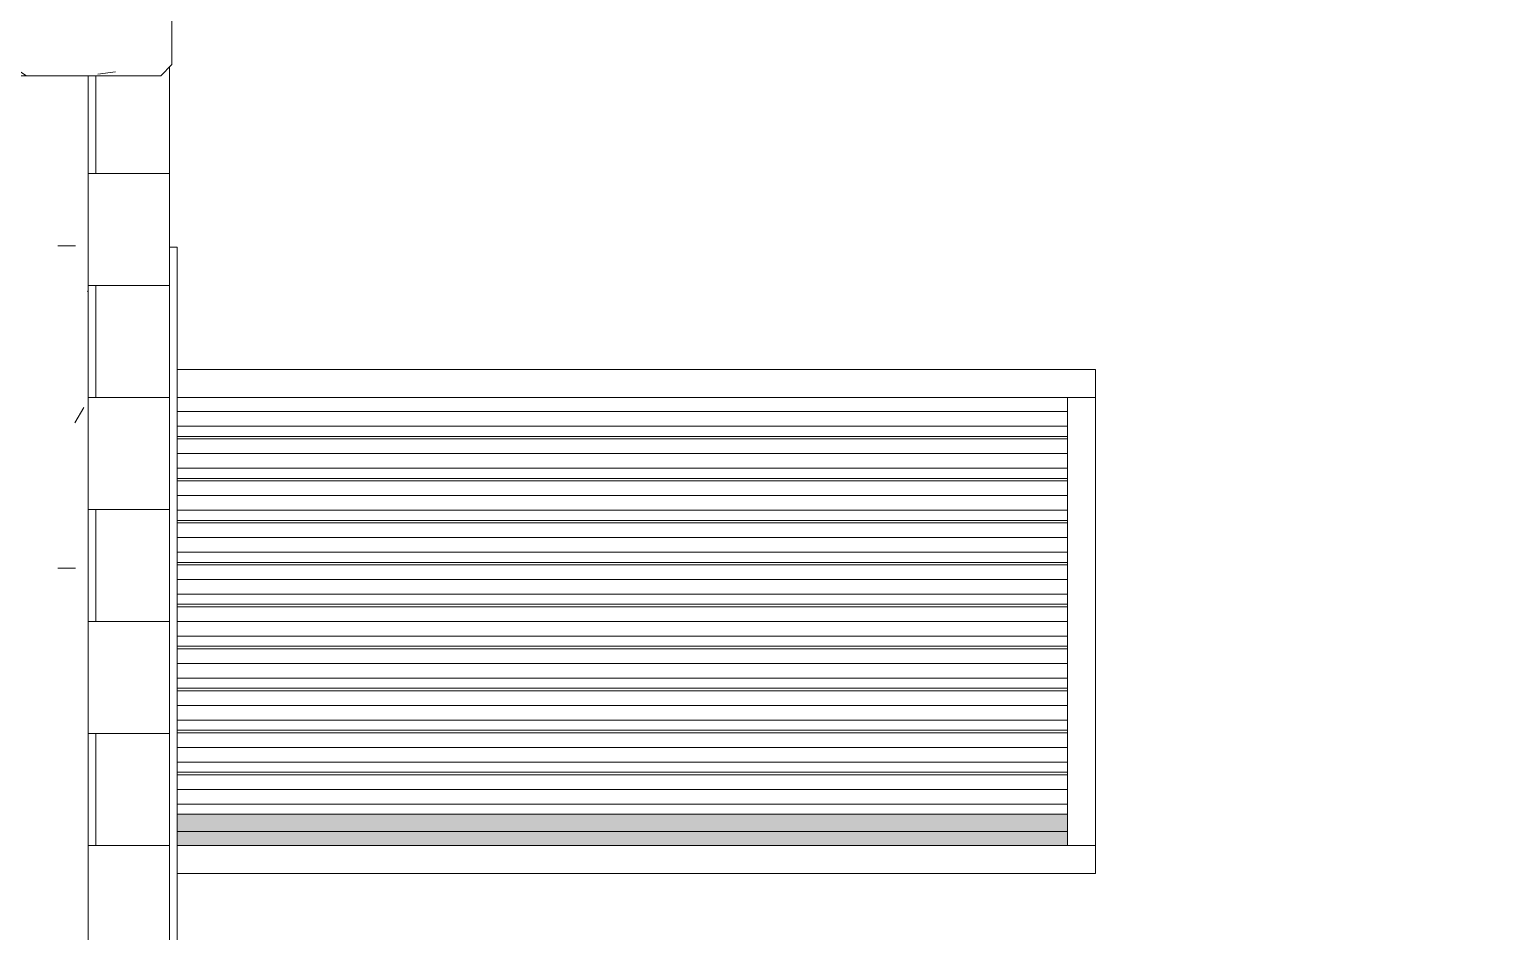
# Model space of a CAD drawing. Header units: inches. Extents: x 9661 to 15313, y -314 to 660.
# Drawn here: x 14296.4 to 14401.8, y -102.1 to -37.7 of the extents above; entities that cross this region are included whole.
import ezdxf

# ---------------------------------------------------------------- set-up
doc = ezdxf.new("R2010")
doc.units = ezdxf.units.IN
doc.header["$MEASUREMENT"] = 0
for name, color, linetype, lineweight in [('0-3', 55, 'Continuous', 9), ('0-4', 7, 'Continuous', 9), ('0-5', 130, 'Continuous', 5), ('A-DOOR-3', 7, 'Continuous', 9), ('A-GLAZ-CURT-1', 55, 'Continuous', 9), ('A-GLAZ-CWMG-1', 55, 'Continuous', 9), ('A-WALL-PATT-1', 55, 'Continuous', 9), ('I-WALL-1', 55, 'Continuous', 9), ('S-BEAM-1', 45, 'Continuous', 9), ('S-BEAM-2', 7, 'Continuous', 9), ('S-COLS-1', 55, 'Continuous', 9), ('S-FNDN-2', 55, 'Continuous', 9)]:
    doc.layers.add(name, color=color, linetype=linetype, lineweight=lineweight)

# ---------------------------------------------------------------- blocks, each defined once
blk = doc.blocks.new('OVERHEAD GARAGE DOOR - 7_X8_-2198361-BUILDING SECTION - NORTH_SOUTH AT ELEVATOR AND COURTYARD - LOOKING EAST')
at = {"layer": 'A-DOOR-3'}
for q in [(-2813.51, -53.25), (-2812.95, -152)]:
    blk.add_line((-2812.95, -53.25), q, dxfattribs=at)
blk = doc.blocks.new('Empty Panel - Empty Panel-2233457-BUILDING SECTION - NORTH_SOUTH AT ELEVATOR AND COURTYARD - LOOKING EAST')
at = {"layer": 'A-GLAZ-CURT-1'}
blk.add_line((-2749.32, -95), (-2812.95, -95), dxfattribs=at)
blk = doc.blocks.new('Rectangular Mullion - louver-2233453-BUILDING SECTION - NORTH_SOUTH AT ELEVATOR AND COURTYARD - LOOKING EAST')
at = {"layer": 'A-GLAZ-CWMG-1'}
for p, q in [((-2812.95, -90.95), (-2749.32, -90.95)), ((-2812.95, -93.05), (-2749.32, -93.05)), ((-2749.32, -93.77), (-2812.95, -93.77))]:
    blk.add_line(p, q, dxfattribs=at)
blk = doc.blocks.new('Rectangular Mullion - Louver Frame-2233454-BUILDING SECTION - NORTH_SOUTH AT ELEVATOR AND COURTYARD - LOOKING EAST')
at = {"layer": 'A-GLAZ-CWMG-1'}
blk.add_line((-2747.32, -96), (-2812.95, -96), dxfattribs=at)
blk = doc.blocks.new('Rectangular Mullion - Louver Frame-2233455-BUILDING SECTION - NORTH_SOUTH AT ELEVATOR AND COURTYARD - LOOKING EAST')
at = {"layer": 'A-GLAZ-CWMG-1'}
blk.add_line((-2812.95, -64), (-2747.32, -64), dxfattribs=at)
blk = doc.blocks.new('Rectangular Mullion - Louver Frame-2233315-BUILDING SECTION - NORTH_SOUTH AT ELEVATOR AND COURTYARD - LOOKING EAST')
at = {"layer": 'A-GLAZ-CWMG-1'}
blk.add_line((-2749.32, -92), (-2749.32, -95), dxfattribs=at)
blk = doc.blocks.new('Rectangular Mullion - Louver Frame-2233318-BUILDING SECTION - NORTH_SOUTH AT ELEVATOR AND COURTYARD - LOOKING EAST')
at = {"layer": 'A-GLAZ-CWMG-1'}
for p in [(-2749.32, -95), (-2747.32, -96)]:
    blk.add_line(p, (-2749.32, -96), dxfattribs=at)
blk = doc.blocks.new('Empty Panel - Empty Panel-2233458-BUILDING SECTION - NORTH_SOUTH AT ELEVATOR AND COURTYARD - LOOKING EAST')
at = {"layer": 'A-GLAZ-CURT-1'}
blk.add_line((-2749.32, -65), (-2812.95, -65), dxfattribs=at)
blk = doc.blocks.new('Rectangular Mullion - Louver Frame-2233320-BUILDING SECTION - NORTH_SOUTH AT ELEVATOR AND COURTYARD - LOOKING EAST')
at = {"layer": 'A-GLAZ-CWMG-1'}
blk.add_line((-2749.32, -83), (-2749.32, -86), dxfattribs=at)
blk = doc.blocks.new('Rectangular Mullion - Louver Frame-2233323-BUILDING SECTION - NORTH_SOUTH AT ELEVATOR AND COURTYARD - LOOKING EAST')
at = {"layer": 'A-GLAZ-CWMG-1'}
for q in [(-2747.32, -64), (-2749.32, -65)]:
    blk.add_line((-2749.32, -64), q, dxfattribs=at)
blk = doc.blocks.new('Rectangular Mullion - louver-V113-BUILDING SECTION - NORTH_SOUTH AT ELEVATOR AND COURTYARD - LOOKING EAST')
at = {"layer": 'A-GLAZ-CWMG-1'}
for p, q in [((-2812.95, -66.05), (-2749.32, -66.05)), ((-2749.32, -66.77), (-2812.95, -66.77))]:
    blk.add_line(p, q, dxfattribs=at)
blk = doc.blocks.new('CTR - 1st Phase - Common Walls_rvt-2-BUILDING SECTION - NORTH_SOUTH AT ELEVATOR AND COURTYARD - LOOKING EAST')
at = {"layer": 'I-WALL-1'}
for p, q in [((-2812.95, -62), (-2747.32, -62)), ((-2747.32, -62), (-2747.32, -98)), ((-2747.32, -98), (-2812.95, -98))]:
    blk.add_line(p, q, dxfattribs=at)
at = {"layer": '0-4'}
for name, p in [('OVERHEAD GARAGE DOOR - 7_X8_-2198361-BUILDING SECTION - NORTH_SOUTH AT ELEVATOR AND COURTYARD - LOOKING EAST', (0, 0)), ('Rectangular Mullion - Louver Frame-2233455-BUILDING SECTION - NORTH_SOUTH AT ELEVATOR AND COURTYARD - LOOKING EAST', (0, 0)), ('Rectangular Mullion - Louver Frame-2233323-BUILDING SECTION - NORTH_SOUTH AT ELEVATOR AND COURTYARD - LOOKING EAST', (0, 0)), ('Empty Panel - Empty Panel-2233458-BUILDING SECTION - NORTH_SOUTH AT ELEVATOR AND COURTYARD - LOOKING EAST', (0, 0)), ('Rectangular Mullion - Louver Frame-2233320-BUILDING SECTION - NORTH_SOUTH AT ELEVATOR AND COURTYARD - LOOKING EAST', (0, 18)), ('Rectangular Mullion - louver-V113-BUILDING SECTION - NORTH_SOUTH AT ELEVATOR AND COURTYARD - LOOKING EAST', (0, 0)), ('Rectangular Mullion - louver-2233453-BUILDING SECTION - NORTH_SOUTH AT ELEVATOR AND COURTYARD - LOOKING EAST', (0, 24)), ('Empty Panel - Empty Panel-2233457-BUILDING SECTION - NORTH_SOUTH AT ELEVATOR AND COURTYARD - LOOKING EAST', (0, 27)), ('Rectangular Mullion - Louver Frame-2233320-BUILDING SECTION - NORTH_SOUTH AT ELEVATOR AND COURTYARD - LOOKING EAST', (0, 15)), ('Rectangular Mullion - louver-2233453-BUILDING SECTION - NORTH_SOUTH AT ELEVATOR AND COURTYARD - LOOKING EAST', (0, 21)), ('Empty Panel - Empty Panel-2233457-BUILDING SECTION - NORTH_SOUTH AT ELEVATOR AND COURTYARD - LOOKING EAST', (0, 24)), ('Rectangular Mullion - Louver Frame-2233320-BUILDING SECTION - NORTH_SOUTH AT ELEVATOR AND COURTYARD - LOOKING EAST', (0, 12)), ('Rectangular Mullion - louver-2233453-BUILDING SECTION - NORTH_SOUTH AT ELEVATOR AND COURTYARD - LOOKING EAST', (0, 18)), ('Empty Panel - Empty Panel-2233457-BUILDING SECTION - NORTH_SOUTH AT ELEVATOR AND COURTYARD - LOOKING EAST', (0, 21)), ('Rectangular Mullion - Louver Frame-2233320-BUILDING SECTION - NORTH_SOUTH AT ELEVATOR AND COURTYARD - LOOKING EAST', (0, 9)), ('Rectangular Mullion - louver-2233453-BUILDING SECTION - NORTH_SOUTH AT ELEVATOR AND COURTYARD - LOOKING EAST', (0, 15)), ('Empty Panel - Empty Panel-2233457-BUILDING SECTION - NORTH_SOUTH AT ELEVATOR AND COURTYARD - LOOKING EAST', (0, 18)), ('Rectangular Mullion - Louver Frame-2233320-BUILDING SECTION - NORTH_SOUTH AT ELEVATOR AND COURTYARD - LOOKING EAST', (0, 6)), ('Rectangular Mullion - louver-2233453-BUILDING SECTION - NORTH_SOUTH AT ELEVATOR AND COURTYARD - LOOKING EAST', (0, 12)), ('Empty Panel - Empty Panel-2233457-BUILDING SECTION - NORTH_SOUTH AT ELEVATOR AND COURTYARD - LOOKING EAST', (0, 15)), ('Rectangular Mullion - Louver Frame-2233320-BUILDING SECTION - NORTH_SOUTH AT ELEVATOR AND COURTYARD - LOOKING EAST', (0, 3)), ('Rectangular Mullion - louver-2233453-BUILDING SECTION - NORTH_SOUTH AT ELEVATOR AND COURTYARD - LOOKING EAST', (0, 9)), ('Empty Panel - Empty Panel-2233457-BUILDING SECTION - NORTH_SOUTH AT ELEVATOR AND COURTYARD - LOOKING EAST', (0, 12)), ('Rectangular Mullion - Louver Frame-2233320-BUILDING SECTION - NORTH_SOUTH AT ELEVATOR AND COURTYARD - LOOKING EAST', (0, 0)), ('Rectangular Mullion - louver-2233453-BUILDING SECTION - NORTH_SOUTH AT ELEVATOR AND COURTYARD - LOOKING EAST', (0, 6)), ('Empty Panel - Empty Panel-2233457-BUILDING SECTION - NORTH_SOUTH AT ELEVATOR AND COURTYARD - LOOKING EAST', (0, 9)), ('Rectangular Mullion - Louver Frame-2233315-BUILDING SECTION - NORTH_SOUTH AT ELEVATOR AND COURTYARD - LOOKING EAST', (0, 6)), ('Rectangular Mullion - louver-2233453-BUILDING SECTION - NORTH_SOUTH AT ELEVATOR AND COURTYARD - LOOKING EAST', (0, 3)), ('Empty Panel - Empty Panel-2233457-BUILDING SECTION - NORTH_SOUTH AT ELEVATOR AND COURTYARD - LOOKING EAST', (0, 6)), ('Rectangular Mullion - Louver Frame-2233315-BUILDING SECTION - NORTH_SOUTH AT ELEVATOR AND COURTYARD - LOOKING EAST', (0, 3)), ('Rectangular Mullion - louver-2233453-BUILDING SECTION - NORTH_SOUTH AT ELEVATOR AND COURTYARD - LOOKING EAST', (0, 0)), ('Empty Panel - Empty Panel-2233457-BUILDING SECTION - NORTH_SOUTH AT ELEVATOR AND COURTYARD - LOOKING EAST', (0, 3)), ('Rectangular Mullion - Louver Frame-2233315-BUILDING SECTION - NORTH_SOUTH AT ELEVATOR AND COURTYARD - LOOKING EAST', (0, 0)), ('Empty Panel - Empty Panel-2233457-BUILDING SECTION - NORTH_SOUTH AT ELEVATOR AND COURTYARD - LOOKING EAST', (0, 0)), ('Rectangular Mullion - Louver Frame-2233318-BUILDING SECTION - NORTH_SOUTH AT ELEVATOR AND COURTYARD - LOOKING EAST', (0, 0)), ('Rectangular Mullion - Louver Frame-2233454-BUILDING SECTION - NORTH_SOUTH AT ELEVATOR AND COURTYARD - LOOKING EAST', (0, 0))]:
    blk.add_blockref(name, p, dxfattribs=at)
blk = doc.blocks.new('034100 - Precast Structural Concrete - Column - Corbels - 16_x16_-V124-BUILDING SECTION - NORTH_SOUTH AT ELEVATOR AND COURTYARD - LOOKING EAST')
at = {"layer": 'S-COLS-1'}
h = blk.add_hatch(dxfattribs=at)
h.set_pattern_fill('FP_41', color=256, style=0, pattern_type=2)
h.set_pattern_definition([(0, (-3012.324, 138.832), (30.72, 7.68), [1.267, -21.773, 1.267, -21.773, -122.88]), (0, (-3012.324, 138.832), (30.72, 7.68), [-46.08, 1.267, -44.813, 1.267, -21.773, -53.76]), (0, (-3012.324, 138.832), (30.72, 7.68), [-115.2, 1.267, -14.093, 1.267, -37.133]), (120, (-3000.804, 142.672), (-22.01108, 22.7643), [1.267, -21.773, 1.267, -21.773, -122.88]), (120, (-3000.804, 142.672), (-22.01108, 22.7643), [-46.08, 1.267, -44.813, 1.267, -21.773, -53.76]), (120, (-3000.804, 142.672), (-22.01108, 22.7643), [-115.2, 1.267, -14.093, 1.267, -37.133]), (240, (-2996.964, 158.032), (-8.70892, -30.4443), [1.267, -21.773, 1.267, -21.773, -122.88]), (240, (-2996.964, 158.032), (-8.70892, -30.4443), [-46.08, 1.267, -44.813, 1.267, -21.773, -53.76]), (240, (-2996.964, 158.032), (-8.70892, -30.4443), [-115.2, 1.267, -14.093, 1.267, -37.133])])
h.paths.add_polyline_path([(-2835.32, -155.14), (-2819.32, -155.14), (-2819.32, -41), (-2835.32, -41), (-2835.32, -151.75), (-2833.82, -151.75), (-2833.82, -152), (-2835.32, -152)], flags=0)
for p, q in [((-2835.32, -41), (-2835.32, -151.75)), ((-2819.32, -41), (-2819.32, -155.14)), ((-2835.32, -152), (-2835.32, -155.14))]:
    blk.add_line(p, q, dxfattribs=at)
blk = doc.blocks.new('034100 - Precast Structural Concrete - Inverted Tee - IT 28IT31 _11_F _ 11_B SHELF_-V130-BUILDING SECTION - NORTH_SOUTH AT ELEVATOR AND COURTYARD - LOOKING EAST')
at = {"layer": 'S-BEAM-1'}
h = blk.add_hatch(dxfattribs=at)
h.set_pattern_fill('FP_75', color=256, style=0, pattern_type=2)
h.set_pattern_definition([(50, (-3012.324, 138.832), (27.5427, -2.41), [2.88, -31.68]), (355, (-3012.324, 138.832), (-5.3278, 28.8843), [2.304, -25.344]), (100.451, (-3010.03, 138.63), (22.2153, 26.474), [2.448, -26.924]), (46.184, (-3012.324, 146.512), (40.982, -6.3564), [4.32, -47.52]), (96.636, (-3008.91, 145.982), (35.891, 37.406), [3.671, -40.386]), (351.184, (-3012.324, 146.51), (35.891, 37.406), [3.456, -38.016]), (21, (-3008.484, 144.592), (22.921, -15.4607), [2.88, -31.68]), (326, (-3008.484, 144.592), (9.3435, 27.8457), [2.304, -25.344]), (71.451, (-3006.574, 143.303), (32.2648, 12.3844), [2.448, -26.924]), (37.5, (-3012.324, 138.832), (0.46686, 12.7827), [1.267, -23.77, 1.267, -24.461, -25.44]), (37.5, (-3012.324, 138.832), (0.46686, 12.7827), [-50.765, 1.267, -24.173]), (7.5, (-3012.324, 138.832), (10.1016, 15.1451), [1.267, -13.402, 1.267, -23.194, -9.696]), (7.5, (-3012.324, 138.832), (10.1016, 15.1451), [-39.13, 1.267, -8.429]), (327.5, (-3020.887, 138.832), (20.49916, -0.86578), [1.267, -8.333, 1.267, -28.685, -39.744]), (327.5, (-3020.887, 138.832), (20.49916, -0.86578), [-39.552, 1.267, -38.477]), (317.5, (-3024.727, 138.832), (22.3948, 3.8443), [1.267, -11.213, 1.267, -18.624, -28.224]), (317.5, (-3024.727, 138.832), (22.3948, 3.8443), [-32.371, 1.267, -26.957])])
h.paths.add_polyline_path([(-2823.49, -41), (-2814.11, -41), (-2813.32, -40.21), (-2813.32, -21), (-2818.32, -21), (-2818.32, -10), (-2836.32, -10), (-2836.32, -21), (-2841.32, -21), (-2841.32, -40.21), (-2840.54, -41), (-2831.87, -41)], flags=0)
at = {"layer": 'S-BEAM-2'}
for p, q in [((-2836.32, -10), (-2836.32, -21)), ((-2836.32, -10), (-2818.32, -10)), ((-2818.32, -21), (-2818.32, -10)), ((-2836.32, -21), (-2841.32, -21)), ((-2841.32, -21), (-2841.32, -40.21)), ((-2813.32, -21), (-2818.32, -21)), ((-2813.32, -40.21), (-2813.32, -21)), ((-2841.32, -40.21), (-2840.54, -41)), ((-2840.54, -41), (-2814.11, -41)), ((-2814.11, -41), (-2813.32, -40.21))]:
    blk.add_line(p, q, dxfattribs=at)
blk = doc.blocks.new('CTR - 1st Phase - Structure_rvt-2-BUILDING SECTION - NORTH_SOUTH AT ELEVATOR AND COURTYARD - LOOKING EAST')
at = {"layer": 'A-WALL-PATT-1'}
h = blk.add_hatch(dxfattribs=at)
h.set_pattern_fill('FP_42', color=256, style=0, pattern_type=2)
h.set_pattern_definition([(0, (-3012.324, 138.832), (15.36, 3.84), [1.267, -10.253, 1.267, -10.253, -61.44]), (0, (-3012.324, 138.832), (15.36, 3.84), [-23.04, 1.267, -21.773, 1.267, -10.253, -26.88]), (0, (-3012.324, 138.832), (15.36, 3.84), [-57.6, 1.267, -6.413, 1.267, -17.933]), (120, (-3006.564, 140.752), (-11.005538, 11.38215), [1.267, -10.253, 1.267, -10.253, -61.44]), (120, (-3006.564, 140.752), (-11.005538, 11.38215), [-23.04, 1.267, -21.773, 1.267, -10.253, -26.88]), (120, (-3006.564, 140.752), (-11.005538, 11.38215), [-57.6, 1.267, -6.413, 1.267, -17.933]), (240, (-3004.644, 148.432), (-4.354462, -15.22215), [1.267, -10.253, 1.267, -10.253, -61.44]), (240, (-3004.644, 148.432), (-4.354462, -15.22215), [-23.04, 1.267, -21.773, 1.267, -10.253, -26.88]), (240, (-3004.644, 148.432), (-4.354462, -15.22215), [-57.6, 1.267, -6.413, 1.267, -17.933])])
h.paths.add_polyline_path([(-1953.32, -162), (-1953.32, -162), (-1953.41, -162)], flags=0)
h.paths.add_polyline_path([(-2508.32, -152), (-2508.32, -41), (-2513.54, -41), (-2514.32, -40.21), (-2514.32, -35), (-2640.32, -35), (-2640.32, -152), (-2640.14, -152), (-2640.14, -36), (-2520.51, -36), (-2520.51, -152)], flags=0)
h.paths.add_polyline_path([(-1971.82, -152), (-1953.32, -152), (-1953.32, -21), (-2159.32, -21), (-2159.32, -40.21), (-2160.11, -41), (-2165.32, -41), (-2165.32, -151.75), (-1971.82, -151.75)], flags=0)
h.paths.add_polyline_path([(-2326.88, -151.75), (-2181.32, -151.75), (-2181.32, -41), (-2186.54, -41), (-2187.32, -40.21), (-2187.32, -21), (-2188.32, -21), (-2188.32, -35), (-2486.32, -35), (-2486.32, -40.21), (-2487.11, -41), (-2492.32, -41), (-2492.32, -151.75), (-2329.09, -151.75)], flags=0)
h.paths.add_polyline_path([(-2749.32, -96), (-2749.32, -93.77), (-2812.95, -93.77), (-2812.95, -96), (-2776.63, -96)], flags=0)
h = blk.add_hatch(dxfattribs=at)
h.set_pattern_fill('FP_80', color=256, style=0, pattern_type=2)
h.set_pattern_definition([(0, (-3194.886, -152), (0, 8), []), (90, (-3194.886, -152), (-8, 8), [8, -8])])
h.paths.add_polyline_path([(-2813.51, -152), (-2813.51, -40.4), (-2814.11, -41), (-2819.32, -41), (-2819.32, -152)], flags=0)
at = {"layer": 'S-FNDN-2'}
blk.add_line((-2813.51, -40.4), (-2813.51, -152), dxfattribs=at)
at = {"layer": '0-3'}
for name in ['034100 - Precast Structural Concrete - Inverted Tee - IT 28IT31 _11_F _ 11_B SHELF_-V130-BUILDING SECTION - NORTH_SOUTH AT ELEVATOR AND COURTYARD - LOOKING EAST', '034100 - Precast Structural Concrete - Column - Corbels - 16_x16_-V124-BUILDING SECTION - NORTH_SOUTH AT ELEVATOR AND COURTYARD - LOOKING EAST']:
    blk.add_blockref(name, (0, 0), dxfattribs=at)

msp = doc.modelspace()

# ---------------------------------------------------------------- block references
at = {"layer": '0-5'}
for name in ['CTR - 1st Phase - Structure_rvt-2-BUILDING SECTION - NORTH_SOUTH AT ELEVATOR AND COURTYARD - LOOKING EAST', 'CTR - 1st Phase - Common Walls_rvt-2-BUILDING SECTION - NORTH_SOUTH AT ELEVATOR AND COURTYARD - LOOKING EAST']:
    msp.add_blockref(name, (17119.89164, 0), dxfattribs=at)

doc.saveas('drawing.dxf')
